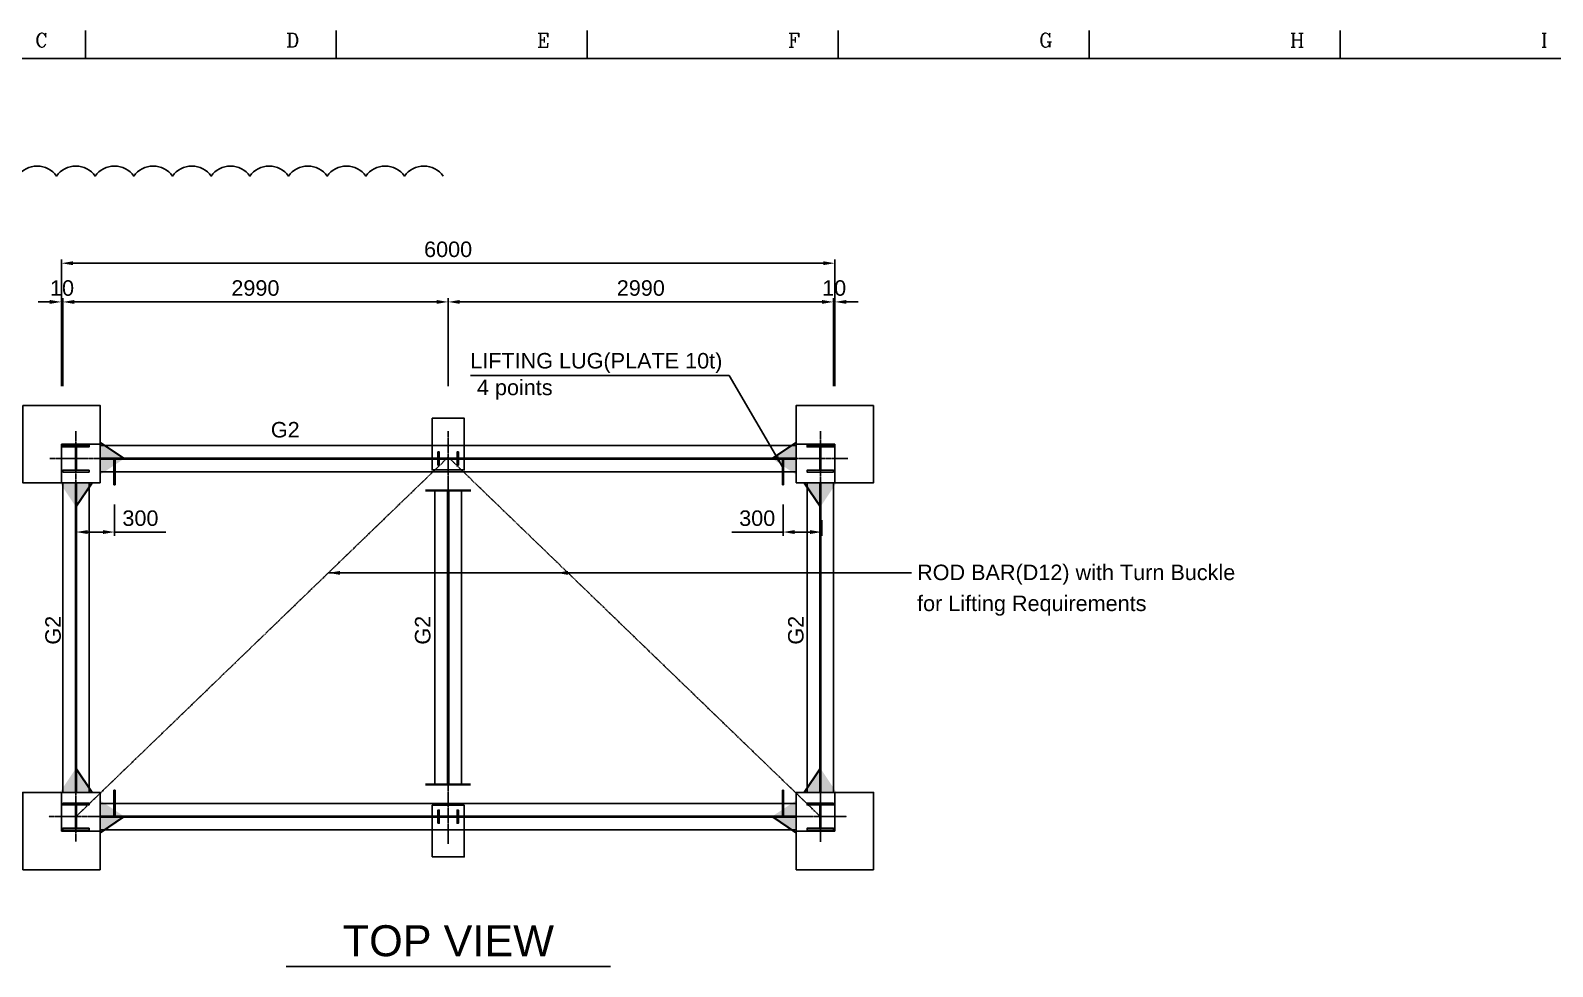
# Model space of a CAD drawing. Header units: millimetres. Extents: x 376548 to 485787, y -156716 to -17718.
# Drawn here: x 393001 to 404809, y -50516 to -43260 of the extents above; entities that cross this region are included whole.
import ezdxf
from ezdxf.enums import TextEntityAlignment as Align

# ---------------------------------------------------------------- set-up
doc = ezdxf.new("R2010")
doc.units = ezdxf.units.MM
doc.header["$LTSCALE"] = 2
for name, pattern in [('CENTER', [2, 1.25, -0.25, 0.25, -0.25]), ('CENTER2', [28.575, 19.05, -3.175, 3.175, -3.175]), ('HIDDEN', [0.375, 0.25, -0.125])]:
    doc.linetypes.add(name, pattern=pattern)
doc.layers.get('Defpoints').update_dxf_attribs({"color": 250})
for name, color, linetype in [('C_CEN', 1, 'CENTER'), ('C_DIM', 7, 'Continuous'), ('C_GIRDER', 2, 'Continuous'), ('C_REV', 4, 'Continuous'), ('C_TEXT_01', 2, 'Continuous'), ('TAN-TIT', 30, 'Continuous'), ('TITLE', 7, 'Continuous')]:
    doc.layers.add(name, color=color, linetype=linetype)
doc.layers.add('C_STEEL', color=2, linetype='Continuous', lineweight=30)
doc.styles.add('Arial', font='arial.ttf')
doc.styles.add('COM', font='COMPLEX', dxfattribs={"height": 5})
doc.dimstyles.new('일반도면_0020', dxfattribs={"dimtxt": 80, "dimasz": 60, "dimexe": 20, "dimexo": 100, "dimgap": 30, "dimtad": 1, "dimdec": 0, "dimzin": 0, "dimdsep": 46, "dimtxsty": 'Arial', "dimcen": -100, "dimclrd": 7, "dimclre": 7, "dimclrt": 2, "dimadec": 8, "dimazin": 0, "dimtfac": 1, "dimtdec": 0, "dimtix": 1, "dimtmove": 2, "dimatfit": 3, "dimfxl": 1, "dimtolj": 1, "dimtzin": 0, "dimarcsym": 0})
doc.dimstyles.new('일반도면_0030', dxfattribs={"dimtxt": 120, "dimasz": 90, "dimexe": 30, "dimexo": 150, "dimgap": 45, "dimtad": 1, "dimdec": 0, "dimzin": 0, "dimdsep": 46, "dimtxsty": 'Arial', "dimcen": -150, "dimclrd": 7, "dimclre": 7, "dimclrt": 2, "dimadec": 8, "dimazin": 0, "dimtfac": 1, "dimtdec": 0, "dimtix": 1, "dimtmove": 2, "dimatfit": 3, "dimfxl": 1, "dimtolj": 1, "dimtzin": 0, "dimarcsym": 0})

# ---------------------------------------------------------------- blocks, each defined once
blk = doc.blocks.new('BORDER')
at = {"layer": 'TAN-TIT'}
for p, q in [((4391.2, 16468), (4391.2, 16612.2)), ((5689.1, 16468), (5689.1, 16612.2)), ((6987, 16468), (6987, 16612.2)), ((8284.8, 16468), (8284.8, 16612.2)), ((9582.7, 16468), (9582.7, 16612.2)), ((10880.6, 16468), (10880.6, 16612.2)), ((23282.3, 16468), (497.7, 16468))]:
    blk.add_line(p, q, dxfattribs=at)
at = {"layer": 'TAN-TIT', "style": 'COM'}
for s, p in [('C', (4131.7, 16525.7)), ('D', (5429.5, 16525.7)), ('E', (6727.4, 16525.7)), ('F', (8025.3, 16525.7)), ('G', (9323.1, 16525.7)), ('H', (10621, 16525.7)), ('I', (11918.8, 16525.7))]:
    blk.add_text(s, height=72.1, dxfattribs=at).set_placement(p)
blk = doc.blocks.new('*D337')
at = {"layer": 'C_DIM', "color": 7, "lineweight": -2, "transparency": 16777216}
for p, q in [((393241, -46016), (393241, -45034)), ((393331, -45064), (399151, -45064)), ((399241, -46016), (399241, -45034))]:
    blk.add_line(p, q, dxfattribs=at)
at = {"layer": 'C_DIM', "color": 7, "transparency": 16777216}
for points in [[(393331, -45049), (393331, -45079), (393241, -45064)], [(399151, -45049), (399151, -45079), (399241, -45064)]]:
    blk.add_solid(points, dxfattribs=at)
at = {"layer": 'Defpoints', "color": 0, "transparency": 16777216}
for p in [(399241, -45064), (393241, -46166), (399241, -46166)]:
    blk.add_point(p, dxfattribs=at)
at = {"layer": 'C_DIM', "color": 2, "transparency": 16777216, "insert": (396241, -44957), "char_height": 120, "attachment_point": 5, "style": 'Arial'}
blk.add_mtext('\\A1;6000', dxfattribs=at)
blk = doc.blocks.new('*D338')
at = {"layer": 'C_DIM', "color": 7, "lineweight": -2, "transparency": 16777216}
for p, q in [((393251, -46016), (393251, -45334)), ((396241, -46016), (396241, -45334)), ((393341, -45364), (396151, -45364))]:
    blk.add_line(p, q, dxfattribs=at)
at = {"layer": 'C_DIM', "color": 7, "transparency": 16777216}
for points in [[(393341, -45349), (393341, -45379), (393251, -45364)], [(396151, -45349), (396151, -45379), (396241, -45364)]]:
    blk.add_solid(points, dxfattribs=at)
at = {"layer": 'Defpoints', "color": 0, "transparency": 16777216}
for p in [(396241, -45364), (393251, -46166), (396241, -46166)]:
    blk.add_point(p, dxfattribs=at)
at = {"layer": 'C_DIM', "color": 2, "transparency": 16777216, "insert": (394746, -45257), "char_height": 120, "attachment_point": 5, "style": 'Arial'}
blk.add_mtext('\\A1;2990', dxfattribs=at)
blk = doc.blocks.new('*D247')
at = {"layer": 'C_DIM', "color": 7, "lineweight": -2, "transparency": 16777216}
for p, q in [((393241, -46016), (393241, -45334)), ((393251, -46016), (393251, -45334)), ((393151, -45364), (393061, -45364)), ((393251, -45364), (393241, -45364)), ((393341, -45364), (393431, -45364))]:
    blk.add_line(p, q, dxfattribs=at)
at = {"layer": 'C_DIM', "color": 7, "transparency": 16777216}
for points in [[(393151, -45349), (393151, -45379), (393241, -45364)], [(393341, -45349), (393341, -45379), (393251, -45364)]]:
    blk.add_solid(points, dxfattribs=at)
at = {"layer": 'Defpoints', "color": 0, "transparency": 16777216}
for p in [(393241, -45364), (393241, -46166), (393251, -46166)]:
    blk.add_point(p, dxfattribs=at)
at = {"layer": 'C_DIM', "color": 2, "transparency": 16777216, "insert": (393246, -45257), "char_height": 120, "attachment_point": 5, "style": 'Arial'}
blk.add_mtext('\\A1;10', dxfattribs=at)
blk = doc.blocks.new('*D248')
at = {"layer": 'C_DIM', "color": 7, "lineweight": -2, "transparency": 16777216}
for p, q in [((396241, -46016), (396241, -45334)), ((399231, -46016), (399231, -45334)), ((399141, -45364), (396331, -45364))]:
    blk.add_line(p, q, dxfattribs=at)
at = {"layer": 'C_DIM', "color": 7, "transparency": 16777216}
for points in [[(396331, -45349), (396331, -45379), (396241, -45364)], [(399141, -45349), (399141, -45379), (399231, -45364)]]:
    blk.add_solid(points, dxfattribs=at)
at = {"layer": 'Defpoints', "color": 0, "transparency": 16777216}
for p in [(396241, -45364), (396241, -46166), (399231, -46166)]:
    blk.add_point(p, dxfattribs=at)
at = {"layer": 'C_DIM', "color": 2, "transparency": 16777216, "insert": (397736, -45257), "char_height": 120, "attachment_point": 5, "style": 'Arial'}
blk.add_mtext('\\A1;2990', dxfattribs=at)
blk = doc.blocks.new('*D249')
at = {"layer": 'C_DIM', "color": 7, "lineweight": -2, "transparency": 16777216}
for p, q in [((399231, -46016), (399231, -45334)), ((399241, -46016), (399241, -45334)), ((399141, -45364), (399051, -45364)), ((399231, -45364), (399241, -45364)), ((399331, -45364), (399421, -45364))]:
    blk.add_line(p, q, dxfattribs=at)
at = {"layer": 'C_DIM', "color": 7, "transparency": 16777216}
for points in [[(399141, -45349), (399141, -45379), (399231, -45364)], [(399331, -45349), (399331, -45379), (399241, -45364)]]:
    blk.add_solid(points, dxfattribs=at)
at = {"layer": 'Defpoints', "color": 0, "transparency": 16777216}
for p in [(399241, -45364), (399231, -46166), (399241, -46166)]:
    blk.add_point(p, dxfattribs=at)
at = {"layer": 'C_DIM', "color": 2, "transparency": 16777216, "insert": (399236, -45257), "char_height": 120, "attachment_point": 5, "style": 'Arial'}
blk.add_mtext('\\A1;10', dxfattribs=at)
blk = doc.blocks.new('*D199')
at = {"layer": 'C_DIM', "color": 7, "lineweight": -2, "transparency": 16777216}
for p, q in [((393654, -46933), (393654, -47178)), ((393354, -47055), (393354, -47178)), ((393444, -47148), (393564, -47148))]:
    blk.add_line(p, q, dxfattribs=at)
at = {"layer": 'C_DIM', "color": 7, "transparency": 16777216}
for points in [[(393444, -47133), (393444, -47163), (393354, -47148)], [(393564, -47133), (393564, -47163), (393654, -47148)]]:
    blk.add_solid(points, dxfattribs=at)
at = {"layer": 'Defpoints', "color": 0, "transparency": 16777216}
for p in [(393654, -46783), (393354, -46905), (393654, -47148)]:
    blk.add_point(p, dxfattribs=at)
at = {"layer": 'C_DIM', "color": 2, "transparency": 16777216, "insert": (393854, -47041), "char_height": 120, "attachment_point": 5, "style": 'Arial'}
blk.add_mtext('\\A1;300', dxfattribs=at)
blk = doc.blocks.new('*D200')
at = {"layer": 'C_DIM', "color": 7, "lineweight": -2, "transparency": 16777216}
for p, q in [((398839, -46933), (398839, -47178)), ((399139, -47055), (399139, -47178)), ((399049, -47148), (398929, -47148))]:
    blk.add_line(p, q, dxfattribs=at)
at = {"layer": 'C_DIM', "color": 7, "transparency": 16777216}
for points in [[(398929, -47133), (398929, -47163), (398839, -47148)], [(399049, -47133), (399049, -47163), (399139, -47148)]]:
    blk.add_solid(points, dxfattribs=at)
at = {"layer": 'Defpoints', "color": 0, "transparency": 16777216}
for p in [(398839, -46783), (399139, -46905), (398839, -47148)]:
    blk.add_point(p, dxfattribs=at)
at = {"layer": 'C_DIM', "color": 2, "transparency": 16777216, "insert": (398639, -47041), "char_height": 120, "attachment_point": 5, "style": 'Arial'}
blk.add_mtext('\\A1;300', dxfattribs=at)

msp = doc.modelspace()

# ---------------------------------------------------------------- linework, layer by layer
at = {"layer": 'C_CEN'}
for p, q in [((393353.9, -49547.2), (393353.9, -46365.7)), ((396241.4, -46365.7), (396241.4, -49565.7)), ((399128.9, -49549.1), (399128.9, -46365.7)), ((393151.4, -46578.2), (399341.4, -46578.2)), ((393142.3, -49353.2), (399334.2, -49353.2))]:
    msp.add_line(p, q, dxfattribs=at)
at = {"layer": 'C_DIM'}
for p, q in [((393653.9, -47147.7), (394050.4, -47147.7)), ((398838.9, -47147.7), (398442.3, -47147.7))]:
    msp.add_line(p, q, dxfattribs=at)
msp.add_lwpolyline([(395311.7, -47464.3), (399835.4, -47464.3)], dxfattribs=at)
for points in [[(395401.7, -47479.3), (395311.7, -47464.3), (395401.7, -47449.3)], [(397170.8, -47479.3), (397080.8, -47464.3), (397170.8, -47449.3)]]:
    msp.add_solid(points, dxfattribs=at)
at = {"layer": 'C_GIRDER', "linetype": 'CENTER2', "ltscale": 0.2}
for p, q in [((393353.9, -49353.6), (396241.4, -46567.2)), ((396241.4, -46567.2), (399128.9, -49353.2))]:
    msp.add_line(p, q, dxfattribs=at)
at = {"layer": 'C_GIRDER', "linetype": 'HIDDEN'}
for p, q in [((393541.4, -46573.9), (398941.4, -46573.9)), ((393541.4, -46582.4), (398941.4, -46582.4)), ((393349.6, -46765.7), (393349.6, -49165.7)), ((393358.1, -46765.7), (393358.1, -49165.7)), ((396237.1, -46825.7), (396237.1, -49105.7)), ((396245.6, -46825.7), (396245.6, -49105.7)), ((399124.6, -46765.7), (399124.6, -49165.7)), ((399133.1, -46765.7), (399133.1, -49165.7)), ((393541.4, -49348.9), (398941.4, -49348.9)), ((393541.4, -49357.4), (398941.4, -49357.4))]:
    msp.add_line(p, q, dxfattribs=at)
at = {"layer": 'C_GIRDER'}
for p, q in [((393648.9, -46582.8), (393648.9, -46782.8)), ((393658.9, -46582.8), (393658.9, -46782.8)), ((398833.9, -46582.8), (398833.9, -46782.8)), ((398843.9, -46582.8), (398843.9, -46782.8)), ((393648.9, -46742), (393658.9, -46742)), ((398843.9, -46742), (398833.9, -46742)), ((393648.9, -46782.8), (393658.9, -46782.8)), ((398843.9, -46782.8), (398833.9, -46782.8)), ((393648.9, -49348.6), (393648.9, -49148.6)), ((393648.9, -49148.6), (393658.9, -49148.6)), ((393648.9, -49189.4), (393658.9, -49189.4)), ((393658.9, -49348.6), (393658.9, -49148.6)), ((398833.9, -49348.6), (398833.9, -49148.6)), ((398843.9, -49148.6), (398833.9, -49148.6)), ((398843.9, -49189.4), (398833.9, -49189.4)), ((398843.9, -49348.6), (398843.9, -49148.6))]:
    msp.add_line(p, q, dxfattribs=at)
for points in [[(392941.4, -46165.7), (393541.4, -46165.7), (393541.4, -46765.7), (392941.4, -46765.7)], [(399541.4, -46165.7), (398941.4, -46165.7), (398941.4, -46765.7), (399541.4, -46765.7)], [(396116.4, -46265.7), (396366.4, -46265.7), (396366.4, -46665.7), (396116.4, -46665.7)], [(393541.4, -46680.7), (398941.4, -46680.7), (398941.4, -46475.7), (393541.4, -46475.7)], [(393251.4, -46765.7), (393251.4, -49165.7), (393456.4, -49165.7), (393456.4, -46765.7)], [(396138.9, -46825.7), (396138.9, -49105.7), (396343.9, -49105.7), (396343.9, -46825.7)], [(399231.4, -46765.7), (399231.4, -49165.7), (399026.4, -49165.7), (399026.4, -46765.7)], [(392941.4, -49765.7), (393541.4, -49765.7), (393541.4, -49165.7), (392941.4, -49165.7)], [(399541.4, -49765.7), (398941.4, -49765.7), (398941.4, -49165.7), (399541.4, -49165.7)], [(393541.4, -49250.7), (398941.4, -49250.7), (398941.4, -49455.7), (393541.4, -49455.7)], [(396116.4, -49665.7), (396366.4, -49665.7), (396366.4, -49265.7), (396116.4, -49265.7)]]:
    msp.add_lwpolyline(points, close=True, dxfattribs=at)
at = {"layer": 'C_GIRDER', "color": 1, "linetype": 'HIDDEN'}
for points in [[(393241.4, -46465.7), (393541.4, -46465.7), (393541.4, -46765.7), (393241.4, -46765.7)], [(399241.4, -46465.7), (398941.4, -46465.7), (398941.4, -46765.7), (399241.4, -46765.7)], [(393241.4, -49465.7), (393541.4, -49465.7), (393541.4, -49165.7), (393241.4, -49165.7)], [(399241.4, -49465.7), (398941.4, -49465.7), (398941.4, -49165.7), (399241.4, -49165.7)]]:
    msp.add_lwpolyline(points, close=True, dxfattribs=at)
at = {"layer": 'C_GIRDER', "color": 1}
for points in [[(393251.4, -46683.2), (393456.4, -46683.2), (393456.4, -46668.6), (393358.1, -46668.6), (393358.1, -46487.8), (393456.4, -46487.8), (393456.4, -46473.2), (393251.4, -46473.2), (393251.4, -46487.8), (393349.6, -46487.8), (393349.6, -46668.6), (393251.4, -46668.6)], [(399231.4, -46683.2), (399026.4, -46683.2), (399026.4, -46668.6), (399124.6, -46668.6), (399124.6, -46487.8), (399026.4, -46487.8), (399026.4, -46473.2), (399231.4, -46473.2), (399231.4, -46487.8), (399133.1, -46487.8), (399133.1, -46668.6), (399231.4, -46668.6)], [(396161.4, -46526.7), (396171.7, -46526.7), (396171.7, -46574.4), (396311.1, -46574.4), (396311.1, -46526.7), (396321.4, -46526.7), (396321.4, -46628.7), (396311.1, -46628.7), (396311.1, -46581), (396171.7, -46581), (396171.7, -46628.7), (396161.4, -46628.7)], [(393251.4, -49248.2), (393456.4, -49248.2), (393456.4, -49262.8), (393358.1, -49262.8), (393358.1, -49443.6), (393456.4, -49443.6), (393456.4, -49458.2), (393251.4, -49458.2), (393251.4, -49443.6), (393349.6, -49443.6), (393349.6, -49262.8), (393251.4, -49262.8)], [(396161.4, -49404.7), (396171.7, -49404.7), (396171.7, -49357), (396311.1, -49357), (396311.1, -49404.7), (396321.4, -49404.7), (396321.4, -49302.7), (396311.1, -49302.7), (396311.1, -49350.4), (396171.7, -49350.4), (396171.7, -49302.7), (396161.4, -49302.7)], [(399231.4, -49248.2), (399026.4, -49248.2), (399026.4, -49262.8), (399124.6, -49262.8), (399124.6, -49443.6), (399026.4, -49443.6), (399026.4, -49458.2), (399231.4, -49458.2), (399231.4, -49443.6), (399133.1, -49443.6), (399133.1, -49262.8), (399231.4, -49262.8)]]:
    msp.add_lwpolyline(points, close=True, dxfattribs=at)
at = {"layer": 'C_REV'}
msp.add_lwpolyline([(396202.9, -44388.7, 0.5205671), (395902.9, -44388.7, 0.5205671), (395602.9, -44388.7, 0.5205671), (395302.9, -44388.7, 0.5205671), (395002.9, -44388.7, 0.5205671), (394702.9, -44388.7, 0.5205671), (394402.9, -44388.7, 0.5205671), (394102.9, -44388.7, 0.5205671), (393802.9, -44388.7, 0.5205671), (393502.9, -44388.7, 0.5205671), (393202.9, -44388.7, 0.5205671), (392902.9, -44388.7, 0.5205671)], format="xyb", dxfattribs=at)
at = {"layer": 'C_STEEL', "color": 6, "lineweight": 40}
for p, q in [((393728.9, -46578.2), (393541.4, -46453.2)), ((398753.9, -46578.2), (398941.4, -46453.2)), ((393353.9, -46953.2), (393478.9, -46765.7)), ((396066.4, -46825.7), (396416.4, -46825.7)), ((399128.9, -46953.2), (399003.9, -46765.7)), ((393353.9, -48978.2), (393478.9, -49165.7)), ((399128.9, -48978.2), (399003.9, -49165.7)), ((396065.4, -49105.7), (396415.4, -49105.7)), ((393728.9, -49353.2), (393541.4, -49478.2)), ((398753.9, -49353.2), (398941.4, -49478.2))]:
    msp.add_line(p, q, dxfattribs=at)
for points in [[(393541.4, -46703.2), (393541.4, -46453.2), (393728.9, -46578.2)], [(398941.4, -46703.2), (398941.4, -46453.2), (398753.9, -46578.2)], [(393228.9, -46765.7), (393478.9, -46765.7), (393353.9, -46953.2)], [(399253.9, -46765.7), (399003.9, -46765.7), (399128.9, -46953.2)], [(393228.9, -49165.7), (393478.9, -49165.7), (393353.9, -48978.2)], [(399253.9, -49165.7), (399003.9, -49165.7), (399128.9, -48978.2)], [(393541.4, -49228.2), (393541.4, -49478.2), (393728.9, -49353.2)], [(398941.4, -49228.2), (398941.4, -49478.2), (398753.9, -49353.2)]]:
    msp.add_solid(points, dxfattribs=at)
at = {"layer": 'TITLE', "color": 1, "linetype": 'Continuous'}
msp.add_line((394985.8, -50515.7), (397500.2, -50515.7), dxfattribs=at)

# ---------------------------------------------------------------- block references
at = {"xscale": 1.5, "yscale": 1.5, "zscale": 1.5}
msp.add_blockref('BORDER', (386840, -68178.2), dxfattribs=at)

# ---------------------------------------------------------------- texts
at = {"layer": 'C_TEXT_01', "style": 'Arial'}
for s, p in [('LIFTING LUG(PLATE 10t)', (396412.5, -45879.9)), ('4 points', (396464.6, -46086.7)), ('G2', (394865.9, -46414.5)), ('ROD BAR(D12) with Turn Buckle', (399879.1, -47520.4)), ('for Lifting Requirements', (399879.1, -47760.4))]:
    msp.add_text(s, height=120, dxfattribs=at).set_placement(p)
for p in [(393176, -47909), (396043.7, -47909), (398938.5, -47909)]:
    msp.add_text('G2', height=120, rotation=90, dxfattribs=at).set_placement(p, align=Align.MIDDLE_CENTER)
at = {"layer": 'TITLE', "color": 3, "ltscale": 10, "style": 'Arial'}
msp.add_text('TOP VIEW', height=240, dxfattribs=at).set_placement((396243, -50435.7), align=Align.CENTER)

# ---------------------------------------------------------------- dimensions: what is measured, and where the dimension line sits
at = {"layer": 'C_DIM'}
for base, p1, p2, picture, middle in [((399241.4, -45063.7), (393241.4, -46165.7), (399241.4, -46165.7), '*D337', (396241.4, -44957.4)), ((393241.4, -45363.7), (393251.4, -46165.7), (393241.4, -46165.7), '*D247', (393246.4, -45257.4)), ((396241.4, -45363.7), (393251.4, -46165.7), (396241.4, -46165.7), '*D338', (394746.4, -45257.4))]:
    dim = msp.add_linear_dim(base=base, p1=p1, p2=p2, dimstyle='일반도면_0030', dxfattribs=at)
    dim.commit()
    dim.dimension.update_dxf_attribs({"geometry": picture, "text_midpoint": middle})
for base, p2, picture, middle in [((396241.4, -45363.7), (396241.4, -46165.7), '*D248', (397736.4, -45257.4)), ((399241.4, -45363.7), (399241.4, -46165.7), '*D249', (399236.4, -45257.4))]:
    dim = msp.add_linear_dim(base=base, p1=(399231.4, -46165.7), p2=p2, angle=180, dimstyle='일반도면_0030', dxfattribs=at)
    dim.commit()
    dim.dimension.update_dxf_attribs({"geometry": picture, "text_midpoint": middle})
dim = msp.add_linear_dim(base=(393653.9, -47147.7), p1=(393353.9, -46904.9), p2=(393653.9, -46782.8), dimstyle='일반도면_0030', dxfattribs=at)
dim.commit()
dim.dimension.update_dxf_attribs({"geometry": '*D199', "text_midpoint": (393853.6, -47041.4), "dimtype": 160})
dim = msp.add_linear_dim(base=(398838.9, -47147.7), p1=(399138.9, -46904.9), p2=(398838.9, -46782.8), angle=180, dimstyle='일반도면_0030', dxfattribs=at)
dim.commit()
dim.dimension.update_dxf_attribs({"geometry": '*D200', "text_midpoint": (398639.1, -47041.4), "dimtype": 160})

# ---------------------------------------------------------------- leaders
msp.add_leader([(398834.5, -46641.7), (398420.9, -45934.1), (396414.1, -45934.1)], dimstyle='일반도면_0020', override={"dimasz": 90}, dxfattribs=at)

doc.saveas('drawing.dxf')
